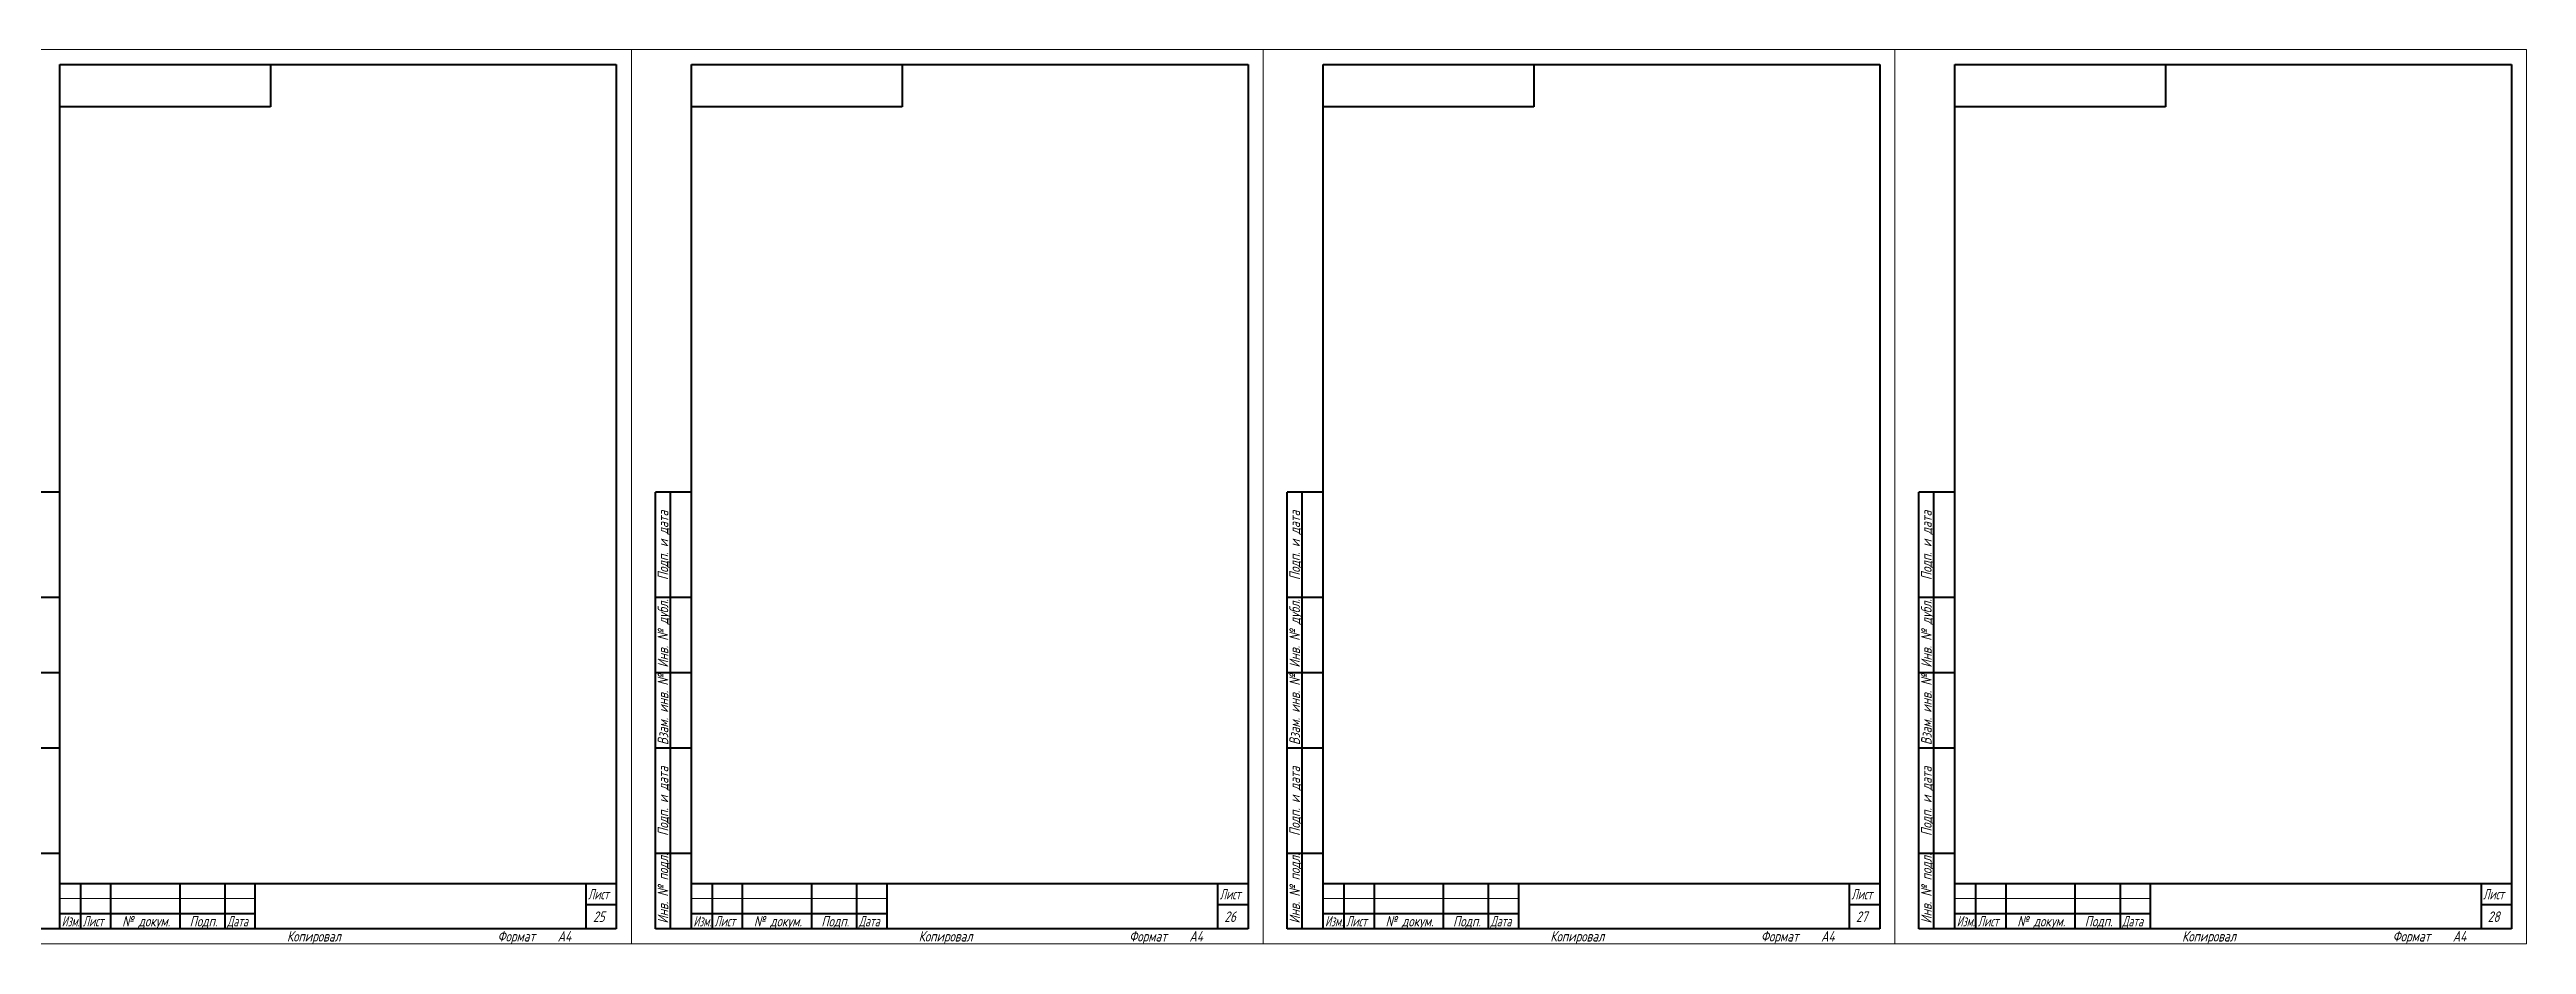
# Model space of a CAD drawing. Header units: millimetres. Extents: x 0 to 6300, y -537 to 1019.
# Drawn here: x 5477 to 6300, y 0 to 297 of the extents above; entities that cross this region are included whole.
import ezdxf

# ---------------------------------------------------------------- set-up
doc = ezdxf.new("R2010")
doc.units = ezdxf.units.MM
doc.linetypes.add('K5LT_BASIC', pattern=[0])
doc.linetypes.add('K5LT_THIN', pattern=[0])
doc.styles.add('KTEXTSTYLE', font='GOST_AU.SHX', dxfattribs={"width": 0.96, "height": 5})

# ---------------------------------------------------------------- blocks, each defined once
blk = doc.blocks.new('U28')
at = {"color": 7, "linetype": 'K5LT_THIN', "lineweight": 18}
for p, q in [((5460, 0), (5460, 297)), ((5460, 297), (5670, 297)), ((5670, 297), (5670, 0)), ((5480, 15), (5545, 15)), ((5670, 0), (5460, 0))]:
    blk.add_line(p, q, dxfattribs=at)
at = {"color": 5, "linetype": 'K5LT_BASIC', "lineweight": 60, "true_color": 0x0000ff}
for p, q in [((5480, 5), (5480, 292)), ((5480, 292), (5665, 292)), ((5550, 292), (5550, 278)), ((5665, 292), (5665, 5)), ((5550, 278), (5480, 278)), ((5468, 5), (5468, 150)), ((5480, 150), (5468, 150)), ((5473, 5), (5473, 150)), ((5480, 115), (5468, 115)), ((5480, 90), (5468, 90)), ((5480, 65), (5468, 65)), ((5480, 30), (5468, 30)), ((5480, 20), (5665, 20)), ((5480, 5), (5480, 20)), ((5487, 5), (5487, 20)), ((5497, 5), (5497, 20)), ((5520, 5), (5520, 20)), ((5535, 5), (5535, 20)), ((5545, 5), (5545, 20)), ((5655, 5), (5655, 20)), ((5480, 10), (5487, 10)), ((5487, 10), (5497, 10)), ((5497, 10), (5520, 10)), ((5520, 10), (5535, 10)), ((5535, 10), (5545, 10)), ((5655, 13), (5665, 13)), ((5480, 5), (5468, 5)), ((5665, 5), (5480, 5))]:
    blk.add_line(p, q, dxfattribs=at)
at = {"color": 7, "char_height": 2.5, "attachment_point": 1, "rotation": 90, "style": 'KTEXTSTYLE'}
for s, insert in [('\\H3.5;\\W0.965;\\Q15;\\Q15;Подп. и дата', (5468.77, 120.8)), ('\\H3.5;\\W0.965;\\Q15;\\Q15;Инв. № дубл.', (5468.77, 91.71)), ('\\H3.5;\\W0.965;\\Q15;\\Q15;Взам. инв. №', (5468.77, 65.98)), ('\\H3.5;\\W0.965;\\Q15;\\Q15;Подп. и дата', (5468.77, 35.8)), ('\\H3.5;\\W0.965;\\Q15;\\Q15;Инв. № подл.', (5468.77, 6.71))]:
    blk.add_mtext(s, dxfattribs=dict(at, insert=insert))
at = {"color": 7, "char_height": 2.5, "attachment_point": 1, "style": 'KTEXTSTYLE'}
for s, insert in [('\\H3.5;\\W0.965;\\Q15;\\Q15;\\W0.816;Лист', (5655.6, 18.23)), ('\\H3.5;\\W0.965;\\Q15;\\Q15;\\W0.797;Изм.', (5480.61, 9.23)), ('\\H3.5;\\W0.965;\\Q15;\\Q15;\\W0.816;Лист', (5487.6, 9.23)), ('\\H3.5;\\W0.965;\\Q15;\\Q15;№ докум.', (5500.72, 9.23)), ('\\H3.5;\\W0.965;\\Q15;\\Q15;Подп.', (5523.15, 9.23)), ('\\H3.5;\\W0.965;\\Q15;\\Q15;\\W0.816;Дата', (5535.6, 9.23)), ('\\H3.5;\\W0.965;\\Q15;\\Q15;25', (5657.28, 10.73)), ('\\H3.5;\\W0.965;\\Q15;\\Q15;Копировал', (5555.5, 4.23)), ('\\H3.5;\\W0.965;\\Q15;\\Q15;Формат', (5625.5, 4.23)), ('\\H3.5;\\W0.965;\\Q15;\\Q15;A4', (5645.5, 4.23))]:
    blk.add_mtext(s, dxfattribs=dict(at, insert=insert))
blk = doc.blocks.new('U29')
at = {"color": 7, "linetype": 'K5LT_THIN', "lineweight": 18}
for p, q in [((5670, 0), (5670, 297)), ((5670, 297), (5880, 297)), ((5880, 297), (5880, 0)), ((5690, 15), (5755, 15)), ((5880, 0), (5670, 0))]:
    blk.add_line(p, q, dxfattribs=at)
at = {"color": 5, "linetype": 'K5LT_BASIC', "lineweight": 60, "true_color": 0x0000ff}
for p, q in [((5690, 5), (5690, 292)), ((5690, 292), (5875, 292)), ((5760, 292), (5760, 278)), ((5875, 292), (5875, 5)), ((5760, 278), (5690, 278)), ((5678, 5), (5678, 150)), ((5690, 150), (5678, 150)), ((5683, 5), (5683, 150)), ((5690, 115), (5678, 115)), ((5690, 90), (5678, 90)), ((5690, 65), (5678, 65)), ((5690, 30), (5678, 30)), ((5690, 20), (5875, 20)), ((5690, 5), (5690, 20)), ((5697, 5), (5697, 20)), ((5707, 5), (5707, 20)), ((5730, 5), (5730, 20)), ((5745, 5), (5745, 20)), ((5755, 5), (5755, 20)), ((5865, 5), (5865, 20)), ((5690, 10), (5697, 10)), ((5697, 10), (5707, 10)), ((5707, 10), (5730, 10)), ((5730, 10), (5745, 10)), ((5745, 10), (5755, 10)), ((5865, 13), (5875, 13)), ((5690, 5), (5678, 5)), ((5875, 5), (5690, 5))]:
    blk.add_line(p, q, dxfattribs=at)
at = {"color": 7, "char_height": 2.5, "attachment_point": 1, "rotation": 90, "style": 'KTEXTSTYLE'}
for s, insert in [('\\H3.5;\\W0.965;\\Q15;\\Q15;Подп. и дата', (5678.77, 120.8)), ('\\H3.5;\\W0.965;\\Q15;\\Q15;Инв. № дубл.', (5678.77, 91.71)), ('\\H3.5;\\W0.965;\\Q15;\\Q15;Взам. инв. №', (5678.77, 65.98)), ('\\H3.5;\\W0.965;\\Q15;\\Q15;Подп. и дата', (5678.77, 35.8)), ('\\H3.5;\\W0.965;\\Q15;\\Q15;Инв. № подл.', (5678.77, 6.71))]:
    blk.add_mtext(s, dxfattribs=dict(at, insert=insert))
at = {"color": 7, "char_height": 2.5, "attachment_point": 1, "style": 'KTEXTSTYLE'}
for s, insert in [('\\H3.5;\\W0.965;\\Q15;\\Q15;\\W0.816;Лист', (5865.6, 18.23)), ('\\H3.5;\\W0.965;\\Q15;\\Q15;\\W0.797;Изм.', (5690.61, 9.23)), ('\\H3.5;\\W0.965;\\Q15;\\Q15;\\W0.816;Лист', (5697.6, 9.23)), ('\\H3.5;\\W0.965;\\Q15;\\Q15;№ докум.', (5710.72, 9.23)), ('\\H3.5;\\W0.965;\\Q15;\\Q15;Подп.', (5733.15, 9.23)), ('\\H3.5;\\W0.965;\\Q15;\\Q15;\\W0.816;Дата', (5745.6, 9.23)), ('\\H3.5;\\W0.965;\\Q15;\\Q15;26', (5867.14, 10.73)), ('\\H3.5;\\W0.965;\\Q15;\\Q15;Копировал', (5765.5, 4.23)), ('\\H3.5;\\W0.965;\\Q15;\\Q15;Формат', (5835.5, 4.23)), ('\\H3.5;\\W0.965;\\Q15;\\Q15;A4', (5855.5, 4.23))]:
    blk.add_mtext(s, dxfattribs=dict(at, insert=insert))
blk = doc.blocks.new('U30')
at = {"color": 7, "linetype": 'K5LT_THIN', "lineweight": 18}
for p, q in [((5880, 0), (5880, 297)), ((5880, 297), (6090, 297)), ((6090, 297), (6090, 0)), ((5900, 15), (5965, 15)), ((6090, 0), (5880, 0))]:
    blk.add_line(p, q, dxfattribs=at)
at = {"color": 5, "linetype": 'K5LT_BASIC', "lineweight": 60, "true_color": 0x0000ff}
for p, q in [((5900, 5), (5900, 292)), ((5900, 292), (6085, 292)), ((5970, 292), (5970, 278)), ((6085, 292), (6085, 5)), ((5970, 278), (5900, 278)), ((5888, 5), (5888, 150)), ((5900, 150), (5888, 150)), ((5893, 5), (5893, 150)), ((5900, 115), (5888, 115)), ((5900, 90), (5888, 90)), ((5900, 65), (5888, 65)), ((5900, 30), (5888, 30)), ((5900, 20), (6085, 20)), ((5900, 5), (5900, 20)), ((5907, 5), (5907, 20)), ((5917, 5), (5917, 20)), ((5940, 5), (5940, 20)), ((5955, 5), (5955, 20)), ((5965, 5), (5965, 20)), ((6075, 5), (6075, 20)), ((5900, 10), (5907, 10)), ((5907, 10), (5917, 10)), ((5917, 10), (5940, 10)), ((5940, 10), (5955, 10)), ((5955, 10), (5965, 10)), ((6075, 13), (6085, 13)), ((5900, 5), (5888, 5)), ((6085, 5), (5900, 5))]:
    blk.add_line(p, q, dxfattribs=at)
at = {"color": 7, "char_height": 2.5, "attachment_point": 1, "rotation": 90, "style": 'KTEXTSTYLE'}
for s, insert in [('\\H3.5;\\W0.965;\\Q15;\\Q15;Подп. и дата', (5888.77, 120.8)), ('\\H3.5;\\W0.965;\\Q15;\\Q15;Инв. № дубл.', (5888.77, 91.71)), ('\\H3.5;\\W0.965;\\Q15;\\Q15;Взам. инв. №', (5888.77, 65.98)), ('\\H3.5;\\W0.965;\\Q15;\\Q15;Подп. и дата', (5888.77, 35.8)), ('\\H3.5;\\W0.965;\\Q15;\\Q15;Инв. № подл.', (5888.77, 6.71))]:
    blk.add_mtext(s, dxfattribs=dict(at, insert=insert))
at = {"color": 7, "char_height": 2.5, "attachment_point": 1, "style": 'KTEXTSTYLE'}
for s, insert in [('\\H3.5;\\W0.965;\\Q15;\\Q15;\\W0.816;Лист', (6075.6, 18.23)), ('\\H3.5;\\W0.965;\\Q15;\\Q15;\\W0.797;Изм.', (5900.61, 9.23)), ('\\H3.5;\\W0.965;\\Q15;\\Q15;\\W0.816;Лист', (5907.6, 9.23)), ('\\H3.5;\\W0.965;\\Q15;\\Q15;№ докум.', (5920.72, 9.23)), ('\\H3.5;\\W0.965;\\Q15;\\Q15;Подп.', (5943.15, 9.23)), ('\\H3.5;\\W0.965;\\Q15;\\Q15;\\W0.816;Дата', (5955.6, 9.23)), ('\\H3.5;\\W0.965;\\Q15;\\Q15;27', (6077.14, 10.73)), ('\\H3.5;\\W0.965;\\Q15;\\Q15;Копировал', (5975.5, 4.23)), ('\\H3.5;\\W0.965;\\Q15;\\Q15;Формат', (6045.5, 4.23)), ('\\H3.5;\\W0.965;\\Q15;\\Q15;A4', (6065.5, 4.23))]:
    blk.add_mtext(s, dxfattribs=dict(at, insert=insert))
blk = doc.blocks.new('U31')
at = {"color": 7, "linetype": 'K5LT_THIN', "lineweight": 18}
for p, q in [((6090, 0), (6090, 297)), ((6090, 297), (6300, 297)), ((6300, 297), (6300, 0)), ((6110, 15), (6175, 15)), ((6300, 0), (6090, 0))]:
    blk.add_line(p, q, dxfattribs=at)
at = {"color": 5, "linetype": 'K5LT_BASIC', "lineweight": 60, "true_color": 0x0000ff}
for p, q in [((6110, 5), (6110, 292)), ((6110, 292), (6295, 292)), ((6180, 292), (6180, 278)), ((6295, 292), (6295, 5)), ((6180, 278), (6110, 278)), ((6098, 5), (6098, 150)), ((6110, 150), (6098, 150)), ((6103, 5), (6103, 150)), ((6110, 115), (6098, 115)), ((6110, 90), (6098, 90)), ((6110, 65), (6098, 65)), ((6110, 30), (6098, 30)), ((6110, 20), (6295, 20)), ((6110, 5), (6110, 20)), ((6117, 5), (6117, 20)), ((6127, 5), (6127, 20)), ((6150, 5), (6150, 20)), ((6165, 5), (6165, 20)), ((6175, 5), (6175, 20)), ((6285, 5), (6285, 20)), ((6110, 10), (6117, 10)), ((6117, 10), (6127, 10)), ((6127, 10), (6150, 10)), ((6150, 10), (6165, 10)), ((6165, 10), (6175, 10)), ((6285, 13), (6295, 13)), ((6110, 5), (6098, 5)), ((6295, 5), (6110, 5))]:
    blk.add_line(p, q, dxfattribs=at)
at = {"color": 7, "char_height": 2.5, "attachment_point": 1, "rotation": 90, "style": 'KTEXTSTYLE'}
for s, insert in [('\\H3.5;\\W0.965;\\Q15;\\Q15;Подп. и дата', (6098.77, 120.8)), ('\\H3.5;\\W0.965;\\Q15;\\Q15;Инв. № дубл.', (6098.77, 91.71)), ('\\H3.5;\\W0.965;\\Q15;\\Q15;Взам. инв. №', (6098.77, 65.98)), ('\\H3.5;\\W0.965;\\Q15;\\Q15;Подп. и дата', (6098.77, 35.8)), ('\\H3.5;\\W0.965;\\Q15;\\Q15;Инв. № подл.', (6098.77, 6.71))]:
    blk.add_mtext(s, dxfattribs=dict(at, insert=insert))
at = {"color": 7, "char_height": 2.5, "attachment_point": 1, "style": 'KTEXTSTYLE'}
for s, insert in [('\\H3.5;\\W0.965;\\Q15;\\Q15;\\W0.816;Лист', (6285.6, 18.23)), ('\\H3.5;\\W0.965;\\Q15;\\Q15;\\W0.797;Изм.', (6110.61, 9.23)), ('\\H3.5;\\W0.965;\\Q15;\\Q15;\\W0.816;Лист', (6117.6, 9.23)), ('\\H3.5;\\W0.965;\\Q15;\\Q15;№ докум.', (6130.72, 9.23)), ('\\H3.5;\\W0.965;\\Q15;\\Q15;Подп.', (6153.15, 9.23)), ('\\H3.5;\\W0.965;\\Q15;\\Q15;\\W0.816;Дата', (6165.6, 9.23)), ('\\H3.5;\\W0.965;\\Q15;\\Q15;28', (6287.14, 10.73)), ('\\H3.5;\\W0.965;\\Q15;\\Q15;Копировал', (6185.5, 4.23)), ('\\H3.5;\\W0.965;\\Q15;\\Q15;Формат', (6255.5, 4.23)), ('\\H3.5;\\W0.965;\\Q15;\\Q15;A4', (6275.5, 4.23))]:
    blk.add_mtext(s, dxfattribs=dict(at, insert=insert))

msp = doc.modelspace()

# ---------------------------------------------------------------- block references
for name in ['U28', 'U29', 'U30', 'U31']:
    msp.add_blockref(name, (0, 0))

doc.saveas('drawing.dxf')
